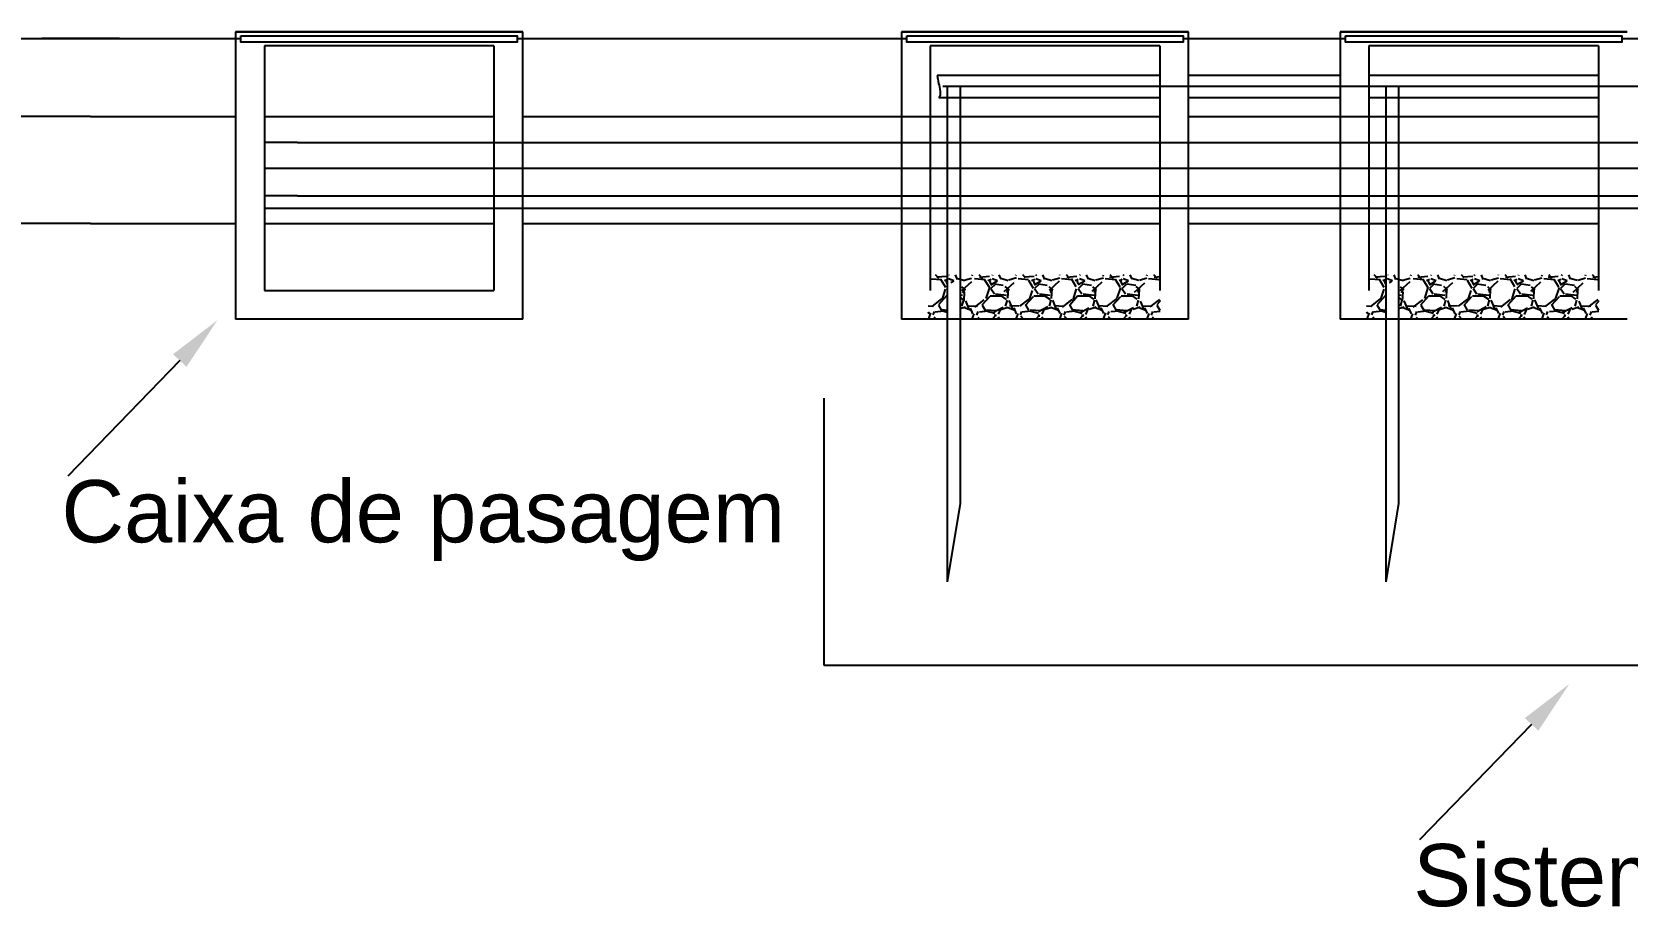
# Model space of a CAD drawing. Header units: millimetres. Extents: x 2991 to 3503, y 2795 to 2987.
# Drawn here: x 3326.02 to 3347.08, y 2864.16 to 2875.7 of the extents above; entities that cross this region are included whole.
import ezdxf

# ---------------------------------------------------------------- set-up
doc = ezdxf.new("R2010")
doc.units = ezdxf.units.MM
doc.layers.add('CISM_59_ELET_CAIXA DE PASSAGEM_INSTALAR', color=10, linetype='Continuous')
doc.layers.add('CISM_78_CX_ENT_PRINC', color=10, linetype='Continuous')
doc.styles.get("Standard").update_dxf_attribs({"font": ''})
doc.styles.get('Standard').set_extended_font_data('Arial')

msp = doc.modelspace()

# ---------------------------------------------------------------- hatches: boundary and pattern name
h = msp.add_hatch()
h.set_pattern_fill('GRAVEL', color=256, scale=0.02269939423661701, style=0)
h.set_pattern_definition([(228.0128, (3522.660168569974, 2850.047572390092), (-4.612520828134381, -5.189087898639846), [0.07756859697931001, -7.679318567218718]), (184.9697, (3522.608277754747, 2849.989915928731), (6.918786555524848, 0.5765605448316058), [0.133110382773234, -13.17790633012564]), (132.5104, (3522.475667893619, 2849.978384636457), (5.765641940873969, -6.342216944933976), [0.0938579092774487, -9.29192893257646]), (267.2737, (3522.250807694313, 2849.834243483055), (0.576562110054878, 11.53128856161464), [0.1212159001932466, -12.00035255470689]), (292.8337, (3522.245042048175, 2849.713164914198), (-2.882831252430882, 6.918779297137487), [0.1188617460169672, -11.76732057347379]), (357.2737, (3522.291167217263, 2849.603617637611), (-11.53128856161464, 0.5765621100548783), [0.1212159001932466, -12.00035255470689]), (37.6942, (3522.412245786124, 2849.597851991475), (-7.495344712306031, -5.765640996273453), [0.1603017601353351, -15.86985019204029]), (72.2553, (3522.539090001117, 2849.695867975789), (4.035960368416116, 12.68442517809367), [0.151341401254373, -14.98280326406177]), (121.4296, (3522.585215170202, 2849.840009129192), (-4.612518097253901, 7.495331160480014), [0.1216263052410447, -12.04100716978468]), (175.2364, (3522.521793062706, 2849.94379075964), (6.3422057678871, -0.5765592026921718), [0.1388551454666363, -6.803893729089316]), (222.3974, (3522.383417555441, 2849.955322051914), (-6.918775571528724, -6.342202498625574), [0.1795699139391451, -17.77743918550287]), (138.8141, (3522.821606661785, 2849.82847783692), (-4.035949724388128, 3.459382360269589), [0.06128949940857778, -6.067684275813146]), (171.4692, (3522.775481492695, 2849.868837359871), (7.495328535435517, -1.15313213275298), [0.1166027023025386, -11.54368614145458]), (225, (3522.660168569974, 2849.886134298279), (-1.209666726073718e-16, -0.5765642206155043), [0.08153826704340962, -0.7338464463361677]), (203.1985999999999, (3522.619809047024, 2849.955322051914), (2.882832789200057, 1.153134283352736), [0.04390993520525432, -4.347070192677577]), (291.8014, (3522.579449524068, 2849.938025113506), (-0.5765650180893317, 1.729694955082614), [0.06209782483734367, -3.042808398630036]), (30.9638, (3522.602512108613, 2849.880368652145), (1.729692014620419, 1.153130125812109), [0.1008579484721363, -3.261063074215096]), (161.5651, (3522.688996800656, 2849.932259467369), (1.153129753433184, -0.5765637561325272), [0.07293020276099972, -1.750327590191302]), (16.38950000000001, (3522.245042048175, 2849.938025113506), (5.765649317186873, 1.729690242968921), [0.1021672495317048, -10.1145776791057]), (70.3462, (3522.343058032491, 2849.966853344186), (-2.306252027941355, -6.342201780849853), [0.08571268564352344, -8.485532952320641]), (293.1986, (3522.688996800656, 2850.047572390092), (-1.153134283352736, 2.882832789200057), [0.08781941642262388, -4.303169564223959]), (343.6105, (3522.723590677473, 2849.966853344186), (-5.765649317186872, 1.729690242968923), [0.1021672495317044, -10.11457767910566]), (339.444, (3522.245042048175, 2849.580555053066), (-2.882826646440958, 1.153127828040865), [0.09852331577490066, -4.827639068060997]), (294.7751, (3522.337292386351, 2849.54596117625), (-2.882816349852937, 6.342207804726946), [0.08255134100818946, -8.172599103374607]), (66.80140000000002, (3522.694762446791, 2849.471007776481), (1.153134283352737, 2.882832789200056), [0.08781941642262386, -4.303169564223959]), (17.35400000000001, (3522.729356323607, 2849.551726822387), (-7.495340381402355, -2.306254975895596), [0.09665016176249495, -9.568339456195746]), (69.444, (3522.412245786124, 2849.471007776481), (-1.153127828040866, -2.882826646440957), [0.0492617713844215, -4.876919452948692]), (101.3098999999999, (3522.660168569974, 2849.471007776481), (-0.5765617677614454, 2.306251068262293), [0.02939912044555441, -2.910516329019019]), (165.9638, (3522.65440292384, 2849.499836007163), (1.729695056314038, -0.5765636157727672), [0.1188617460169671, -2.258374082298145]), (186.0090000000001, (3522.539090001117, 2849.528664237842), (5.765637633912759, 0.5765632672063663), [0.1101526694302043, -10.90510678279012]), (303.6901, (3522.602512108613, 2849.82847783692), (-0.5765648113915358, 1.153128114775459), [0.08315332894334491, -1.995680802616047]), (353.1572, (3522.6486372777, 2849.759290083285), (9.801602484721112, -1.153134391707971), [0.1451755647978807, -14.37234845485643]), (60.94540000000001, (3522.792778431105, 2849.741993144877), (-2.306253089626659, -4.035942673186629), [0.05936073188029221, -5.8767369714947]), (90, (3522.821606661785, 2849.793883960104), (-0.5765646136100722, 0.576564613610072), [0.03459387681660431, -0.5419707367934677]), (120.2564, (3522.52755870884, 2849.54596117625), (2.306253566542526, -4.035950259697232), [0.08009867146092334, -7.929783683225549]), (48.01279999999999, (3522.487199185889, 2849.615148929883), (4.61252082813438, 5.189087898639847), [0.1551374209525624, -7.601754737112197]), (0, (3522.590980816341, 2849.730461852605), (0.5765646136100722, 0.576564613610072), [0.1499067995386188, -0.4266578140714533]), (325.3048, (3522.740887615883, 2849.730461852605), (-5.765636146313799, 4.035952679000304), [0.09116303719367755, -9.025120252719265]), (254.0546, (3522.81584101565, 2849.678571037381), (-0.5765660844630551, -2.306263948420897), [0.08394894271133828, -4.113516125377023]), (207.646, (3522.792778431105, 2849.597851991475), (-10.95472381082221, -5.765649762266159), [0.1366832674260775, -13.53167638930331]), (175.4261, (3522.671699862246, 2849.534429883979), (-7.495341703162555, 0.5765618241313308), [0.1446017241115784, -14.31555457047635]), (175.4261, (3522.671699862246, 2849.534429883979), (-7.495341703162555, 0.5765618241313308), [0.1446017241115784, -14.31555457047635])])
h.paths.add_polyline_path([(3340.916667859351, 2872.497246999909), (3338.372727718405, 2872.497246999909), (3338.310213702106, 2872.381044374465, 0.1462336484565079), (3338.292275749265, 2872.321022748725), (3338.393141831656, 2872.321022748725, -0.01948210890291976), (3338.401662972631, 2872.321022748725), (3338.27467269443, 2872.321022748725), (3338.27467269443, 2871.914669216943), (3340.916667859351, 2871.914669216943)])
h.paths.add_polyline_path([(3338.104427237656, 2872.399227195014), (3338.27467269443, 2872.399227195014), (3338.27467269443, 2872.321022748725), (3338.292275749265, 2872.321022748725, -0.1462336484572824), (3338.310213702106, 2872.381044374465), (3338.372727718405, 2872.497246999909), (3337.852249637411, 2872.497246999909), (3337.852249637411, 2871.914669216943), (3338.104427237656, 2871.914669216943)])
h = msp.add_hatch()
h.set_pattern_fill('GRAVEL', color=256, scale=0.02269939423661701, style=0)
h.set_pattern_definition([(228.0128, (3528.449073938817, 2850.047572389781), (-4.612520828134381, -5.189087898639846), [0.07756859697931001, -7.679318567218718]), (184.9697, (3528.397183123589, 2849.98991592842), (6.918786555524848, 0.5765605448316058), [0.133110382773234, -13.17790633012564]), (132.5104, (3528.264573262461, 2849.978384636146), (5.765641940873969, -6.342216944933976), [0.0938579092774487, -9.29192893257646]), (267.2737, (3528.039713063155, 2849.834243482744), (0.576562110054878, 11.53128856161464), [0.1212159001932466, -12.00035255470689]), (292.8337, (3528.033947417018, 2849.713164913887), (-2.882831252430882, 6.918779297137487), [0.1188617460169672, -11.76732057347379]), (357.2737, (3528.080072586105, 2849.6036176373), (-11.53128856161464, 0.5765621100548783), [0.1212159001932466, -12.00035255470689]), (37.6942, (3528.201151154966, 2849.597851991164), (-7.495344712306031, -5.765640996273453), [0.1603017601353351, -15.86985019204029]), (72.2553, (3528.327995369959, 2849.695867975478), (4.035960368416116, 12.68442517809367), [0.151341401254373, -14.98280326406177]), (121.4296, (3528.374120539045, 2849.840009128881), (-4.612518097253901, 7.495331160480014), [0.1216263052410447, -12.04100716978468]), (175.2364, (3528.310698431548, 2849.943790759329), (6.3422057678871, -0.5765592026921718), [0.1388551454666363, -6.803893729089316]), (222.3974, (3528.172322924283, 2849.955322051603), (-6.918775571528724, -6.342202498625574), [0.1795699139391451, -17.77743918550287]), (138.8141, (3528.610512030627, 2849.828477836609), (-4.035949724388128, 3.459382360269589), [0.06128949940857778, -6.067684275813146]), (171.4692, (3528.564386861537, 2849.86883735956), (7.495328535435517, -1.15313213275298), [0.1166027023025386, -11.54368614145458]), (225, (3528.449073938817, 2849.886134297968), (-1.209666726073718e-16, -0.5765642206155043), [0.08153826704340962, -0.7338464463361677]), (203.1985999999999, (3528.408714415866, 2849.955322051603), (2.882832789200057, 1.153134283352736), [0.04390993520525432, -4.347070192677577]), (291.8014, (3528.36835489291, 2849.938025113195), (-0.5765650180893317, 1.729694955082614), [0.06209782483734367, -3.042808398630036]), (30.9638, (3528.391417477455, 2849.880368651834), (1.729692014620419, 1.153130125812109), [0.1008579484721363, -3.261063074215096]), (161.5651, (3528.477902169499, 2849.932259467058), (1.153129753433184, -0.5765637561325272), [0.07293020276099972, -1.750327590191302]), (16.38950000000001, (3528.033947417018, 2849.938025113195), (5.765649317186873, 1.729690242968921), [0.1021672495317048, -10.1145776791057]), (70.3462, (3528.131963401333, 2849.966853343875), (-2.306252027941355, -6.342201780849853), [0.08571268564352344, -8.485532952320641]), (293.1986, (3528.477902169499, 2850.047572389781), (-1.153134283352736, 2.882832789200057), [0.08781941642262388, -4.303169564223959]), (343.6105, (3528.512496046315, 2849.966853343875), (-5.765649317186872, 1.729690242968923), [0.1021672495317044, -10.11457767910566]), (339.444, (3528.033947417018, 2849.580555052755), (-2.882826646440958, 1.153127828040865), [0.09852331577490066, -4.827639068060997]), (294.7751, (3528.126197755193, 2849.545961175939), (-2.882816349852937, 6.342207804726946), [0.08255134100818946, -8.172599103374607]), (66.80140000000002, (3528.483667815633, 2849.47100777617), (1.153134283352737, 2.882832789200056), [0.08781941642262386, -4.303169564223959]), (17.35400000000001, (3528.518261692449, 2849.551726822076), (-7.495340381402355, -2.306254975895596), [0.09665016176249495, -9.568339456195746]), (69.444, (3528.201151154966, 2849.47100777617), (-1.153127828040866, -2.882826646440957), [0.0492617713844215, -4.876919452948692]), (101.3098999999999, (3528.449073938817, 2849.47100777617), (-0.5765617677614454, 2.306251068262293), [0.02939912044555441, -2.910516329019019]), (165.9638, (3528.443308292682, 2849.499836006852), (1.729695056314038, -0.5765636157727672), [0.1188617460169671, -2.258374082298145]), (186.0090000000001, (3528.327995369959, 2849.528664237531), (5.765637633912759, 0.5765632672063663), [0.1101526694302043, -10.90510678279012]), (303.6901, (3528.391417477455, 2849.828477836609), (-0.5765648113915358, 1.153128114775459), [0.08315332894334491, -1.995680802616047]), (353.1572, (3528.437542646543, 2849.759290082974), (9.801602484721112, -1.153134391707971), [0.1451755647978807, -14.37234845485643]), (60.94540000000001, (3528.581683799948, 2849.741993144566), (-2.306253089626659, -4.035942673186629), [0.05936073188029221, -5.8767369714947]), (90, (3528.610512030627, 2849.793883959793), (-0.5765646136100722, 0.576564613610072), [0.03459387681660431, -0.5419707367934677]), (120.2564, (3528.316464077683, 2849.545961175939), (2.306253566542526, -4.035950259697232), [0.08009867146092334, -7.929783683225549]), (48.01279999999999, (3528.276104554732, 2849.615148929572), (4.61252082813438, 5.189087898639847), [0.1551374209525624, -7.601754737112197]), (0, (3528.379886185183, 2849.730461852294), (0.5765646136100722, 0.576564613610072), [0.1499067995386188, -0.4266578140714533]), (325.3048, (3528.529792984726, 2849.730461852294), (-5.765636146313799, 4.035952679000304), [0.09116303719367755, -9.025120252719265]), (254.0546, (3528.604746384492, 2849.67857103707), (-0.5765660844630551, -2.306263948420897), [0.08394894271133828, -4.113516125377023]), (207.646, (3528.581683799948, 2849.597851991164), (-10.95472381082221, -5.765649762266159), [0.1366832674260775, -13.53167638930331]), (175.4261, (3528.460605231088, 2849.534429883668), (-7.495341703162555, 0.5765618241313308), [0.1446017241115784, -14.31555457047635]), (175.4261, (3528.460605231088, 2849.534429883668), (-7.495341703162555, 0.5765618241313308), [0.1446017241115784, -14.31555457047635])])
h.paths.add_polyline_path([(3346.705573228193, 2872.497246999598), (3344.161633087247, 2872.497246999598), (3344.099119070949, 2872.381044374154, 0.1462336484565079), (3344.081181118107, 2872.321022748414), (3344.182047200498, 2872.321022748414, -0.01948210890291976), (3344.190568341473, 2872.321022748414), (3344.063578063272, 2872.321022748414), (3344.063578063272, 2871.914669216632), (3346.705573228193, 2871.914669216632)])
h.paths.add_polyline_path([(3343.893332606498, 2872.399227194703), (3344.063578063272, 2872.399227194703), (3344.063578063272, 2872.321022748414), (3344.081181118107, 2872.321022748414, -0.1462336484572824), (3344.099119070949, 2872.381044374154), (3344.161633087247, 2872.497246999598), (3343.641155006253, 2872.497246999598), (3343.641155006253, 2871.914669216632), (3343.893332606498, 2871.914669216632)])

# ---------------------------------------------------------------- linework, layer by layer
for p, q in [((3325.188421456377, 2875.618500512374), (3328.782157505047, 2875.618500512434)), ((3327.177553495129, 2875.618500512816), (3326.154484155179, 2875.618500512816)), ((3327.689088165101, 2875.618500512816), (3328.782157505047, 2875.618500512816)), ((3332.430080983015, 2875.618500512495), (3337.571062873889, 2875.618500512581)), ((3332.430080983015, 2875.618500512816), (3337.571062873889, 2875.618500512816)), ((3335.87364288466, 2875.618500512816), (3337.571062873889, 2875.618500512816)), ((3341.218986351857, 2875.618500512641), (3341.673789483905, 2875.618500512649)), ((3341.673789483905, 2875.618500512649), (3343.359968242732, 2875.618500496048)), ((3347.007891720699, 2875.618500460133), (3349.148873611574, 2875.618500439055)), ((3338.104427237656, 2874.981443163633), (3338.104427237656, 2868.451099942029)), ((3338.27467269443, 2874.981443163633), (3338.27467269443, 2869.481443163633)), ((3343.893332606498, 2874.981443163633), (3343.893332606498, 2868.451099941718)), ((3344.063578063272, 2874.981443163633), (3344.063578063272, 2869.481443163322)), ((3326.796997293467, 2874.585956084351), (3325.563786976994, 2874.585956084323)), ((3326.7969972935, 2873.178480510376), (3325.327515867094, 2873.17848051035)), ((3327.974521731011, 2871.368744552813), (3326.495163719844, 2869.846043730994)), ((3338.27467269443, 2869.481443163633), (3338.104427237656, 2868.451099942029)), ((3344.063578063272, 2869.481443163322), (3343.893332606498, 2868.451099941718)), ((3345.81805462817, 2866.570084896199), (3344.338696617003, 2865.04738407438))]:
    msp.add_line(p, q)
at = {"color": 0, "transparency": 33554559}
for p, q in [((3340.911077691004, 2875.129342281861), (3337.971171661392, 2875.129342281861)), ((3343.289968237938, 2875.129342281861), (3341.289968229726, 2875.129342281861)), ((3346.699983059847, 2875.129342281861), (3343.668858772542, 2875.129342281861)), ((3340.911077689448, 2874.833096286218), (3337.995273812919, 2874.833096286218)), ((3343.28996823838, 2874.833096286217), (3341.289968228844, 2874.833096286217)), ((3346.69998305829, 2874.833096286217), (3343.668858772542, 2874.833096286217)), ((3329.091048034857, 2874.585956084351), (3332.122172319306, 2874.585956084351)), ((3332.501062859265, 2874.585956084351), (3340.911077688149, 2874.58595608435)), ((3341.289968228108, 2874.585956084351), (3346.699983056991, 2874.585956084351)), ((3329.091048034858, 2873.178480510376), (3332.122172311912, 2873.178480510376)), ((3332.501062855074, 2873.178480510376), (3340.911077680754, 2873.178480510376)), ((3341.289968223916, 2873.178480510376), (3346.699983049597, 2873.178480510376))]:
    msp.add_line(p, q, dxfattribs=at)
at = {"color": 3, "transparency": 33554559}
msp.add_line((3363.702302987429, 2874.981443163633), (3338.045058637059, 2874.981443163633), dxfattribs=at)
at = {"color": 0}
for p, q in [((3326.796997293467, 2874.585956084351), (3328.712157501063, 2874.585956084351)), ((3326.7969972935, 2873.178480510376), (3328.712157503162, 2873.178480510376))]:
    msp.add_line(p, q, dxfattribs=at)
at = {"color": 1, "transparency": 33554559}
for p, q in [((3329.529204666647, 2874.245799092828), (3329.091048034858, 2874.245799092828)), ((3329.529204666647, 2874.245799092828), (3361.289584421808, 2874.245799092828)), ((3329.091048034858, 2873.905642101306), (3329.529204666647, 2873.905642101306)), ((3329.529204666647, 2873.905642101306), (3361.357366267549, 2873.905642101306)), ((3329.529204666647, 2873.54206130584), (3329.091048034858, 2873.54206130584)), ((3329.529204666647, 2873.54206130584), (3361.41061165804, 2873.542061305841))]:
    msp.add_line(p, q, dxfattribs=at)
at = {"color": 5, "transparency": 33554559}
msp.add_line((3329.091048034858, 2873.37689818742), (3361.408748265172, 2873.37689818742), dxfattribs=at)
at = {"color": 1}
for p, q in [((3336.477464750908, 2870.874374347911), (3336.477464750908, 2867.349427169738)), ((3336.477464750908, 2867.349427169738), (3355.580924183141, 2867.349427169738))]:
    msp.add_line(p, q, dxfattribs=at)
msp.add_lwpolyline([(3328.782157505047, 2875.652992155347), (3332.430080983015, 2875.652992155347), (3332.430080983015, 2875.568500512496), (3328.782157505047, 2875.568500512496)], close=True, dxfattribs=at)
at = {"color": 3}
for points in [[(3337.571062873889, 2875.652992160993), (3341.218986351857, 2875.652992160993), (3341.218986351857, 2875.568500518141), (3337.571062873889, 2875.568500518141)], [(3343.359968242732, 2875.652992160682), (3347.007891720699, 2875.652992160682), (3347.007891720699, 2875.56850051783), (3343.359968242732, 2875.56850051783)]]:
    msp.add_lwpolyline(points, close=True, dxfattribs=at)
at = {"color": 0, "transparency": 33554559}
msp.add_open_spline([(3337.971171661392, 2875.129342281861), (3337.977197092308, 2875.095486693591), (3337.994071599386, 2875.00067250157), (3338.030372143101, 2874.882804965948), (3337.995273812919, 2874.833096286218)], degree=3, knots=[0, 0, 0, 0, 0.1065080026578421, 0.2982807486652618, 0.2982807486652618, 0.2982807486652618, 0.2982807486654973], dxfattribs=at)
for points in [[(3328.063339470879, 2871.285814558193), (3327.88570399114, 2871.451674547438), (3328.472101698734, 2871.901650992034)], [(3345.906872368038, 2866.487154901579), (3345.729236888299, 2866.653014890824), (3346.315634595893, 2867.10299133542)]]:
    msp.add_solid(points)
at = {"layer": 'CISM_59_ELET_CAIXA DE PASSAGEM_INSTALAR', "color": 10, "linetype": 'ByBlock', "ltscale": 10}
msp.add_line((3328.712157499398, 2875.702992166638), (3328.712157505047, 2871.914086806376), dxfattribs=at)
at = {"layer": 'CISM_59_ELET_CAIXA DE PASSAGEM_INSTALAR', "color": 3, "linetype": 'ByBlock', "ltscale": 10}
for p, q in [((3337.50106286824, 2875.702992172283), (3337.501062873889, 2871.914086812021)), ((3343.289968237083, 2875.702992171972), (3343.289968242731, 2871.91408681171))]:
    msp.add_line(p, q, dxfattribs=at)
at = {"layer": 'CISM_78_CX_ENT_PRINC', "linetype": 'ByBlock', "ltscale": 0.05}
for p, q in [((3328.71215749375, 2875.702992149702), (3332.501062837083, 2875.702992166638)), ((3332.501062862592, 2875.702992155348), (3328.712157505047, 2875.702992155348)), ((3332.501062851308, 2871.914086806376), (3332.501062862592, 2875.702992155348)), ((3332.122172324205, 2875.518306860773), (3329.091048034858, 2875.518306860773)), ((3329.091048034858, 2875.518306860773), (3329.091048034858, 2872.292977341838)), ((3332.122172324205, 2875.518306860773), (3332.122172307259, 2872.292977358777)), ((3329.091048034858, 2872.292977341838), (3332.122172307259, 2872.292977358777)), ((3332.501062870949, 2871.914086806376), (3328.712157513623, 2871.914086806376))]:
    msp.add_line(p, q, dxfattribs=at)
at = {"layer": 'CISM_78_CX_ENT_PRINC', "color": 3, "linetype": 'ByBlock', "ltscale": 0.05}
for p, q in [((3337.501062862592, 2875.702992155348), (3341.289968205925, 2875.702992172283)), ((3341.289968231435, 2875.702992160993), (3337.501062873889, 2875.702992160993)), ((3341.28996822015, 2871.914086812021), (3341.289968231435, 2875.702992160993)), ((3343.289968231435, 2875.702992155037), (3347.078873574767, 2875.702992171972)), ((3347.078873600277, 2875.702992160682), (3343.289968242731, 2875.702992160682)), ((3340.911077693047, 2875.518306866419), (3337.8799534037, 2875.518306866419)), ((3337.8799534037, 2875.518306866419), (3337.8799534037, 2872.292977347483)), ((3340.911077693047, 2875.518306866419), (3340.911077676102, 2872.292977364422)), ((3346.699983061889, 2875.518306866108), (3343.668858772542, 2875.518306866108)), ((3343.668858772542, 2875.518306866108), (3343.668858772542, 2872.292977347172)), ((3346.699983061889, 2875.518306866108), (3346.699983044944, 2872.292977364111)), ((3341.289968239791, 2871.914086812021), (3337.501062882466, 2871.914086812021)), ((3347.078873608633, 2871.91408681171), (3343.289968251308, 2871.91408681171))]:
    msp.add_line(p, q, dxfattribs=at)

# ---------------------------------------------------------------- texts
for s, p in [('Caixa de pasagem', (3326.412341807129, 2868.971242768966)), ('Sistema de aterramento', (3344.255874704288, 2864.172583112351))]:
    msp.add_text(s, height=0.8202284635672649).set_placement(p)

doc.saveas('drawing.dxf')
